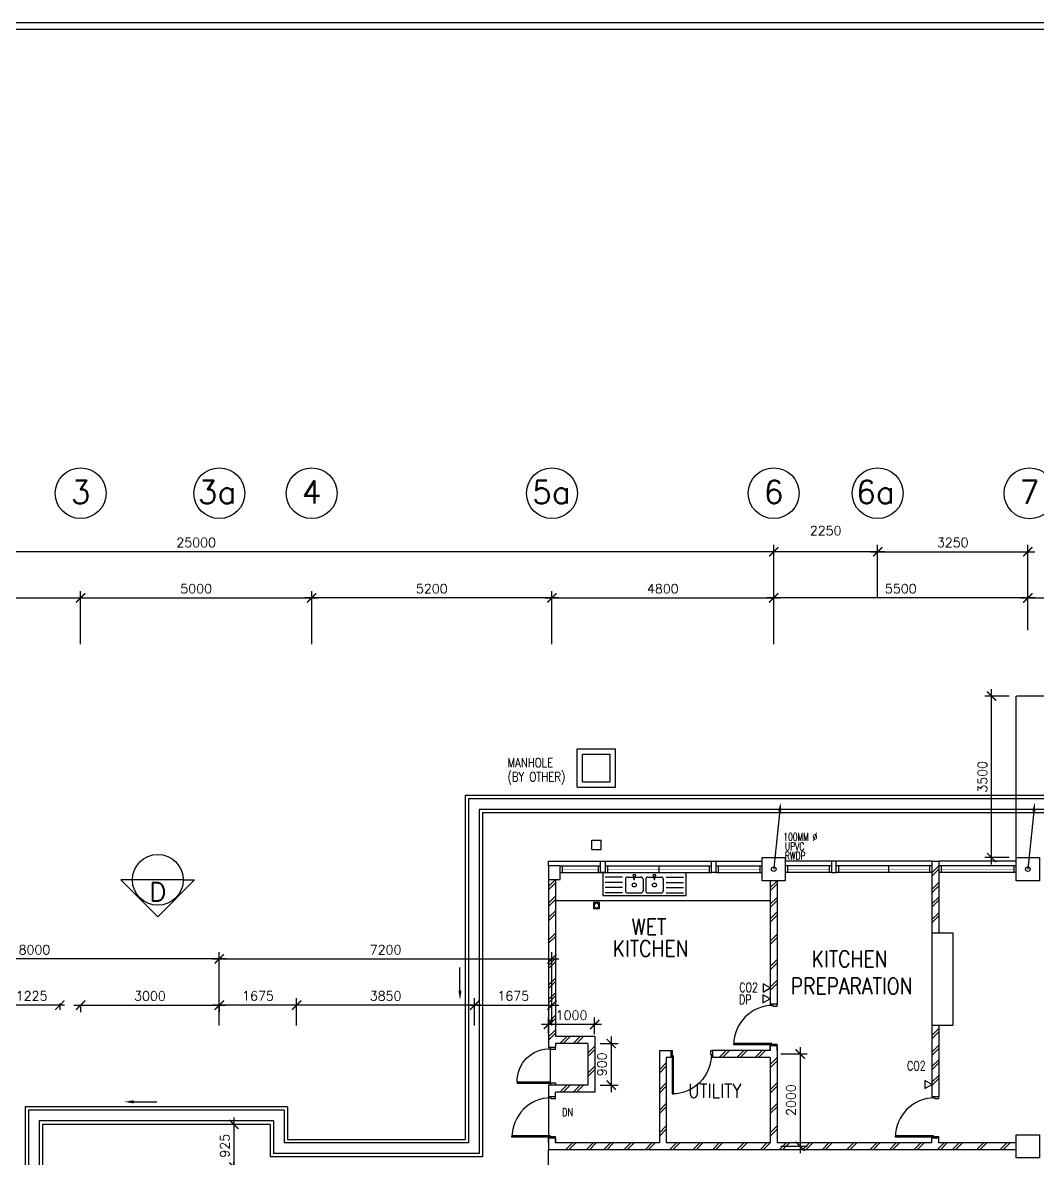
# Model space of a CAD drawing. Header units: feet. Extents: x 1407108 to 2957709, y -1501070 to -681589.
# Drawn here: x 1428463 to 1450422, y -782683 to -758099 of the extents above; entities that cross this region are included whole.
import ezdxf

# ---------------------------------------------------------------- set-up
doc = ezdxf.new("R2010")
doc.units = ezdxf.units.FT
doc.header["$LTSCALE"] = 13
doc.header["$MEASUREMENT"] = 0
doc.linetypes.add('DIVIDE', pattern=[1.25, 0.5, -0.25, 0, -0.25, 0, -0.25])
doc.linetypes.add('HIDDEN', pattern=[0.375, 0.25, -0.125])
doc.layers.get('0').update_dxf_attribs({"linetype": 'CONTINUOUS'})
for name, color, linetype in [('-FF', 240, 'CONTINUOUS'), ('1-ROAD', 1, 'CONTINUOUS'), ('AR', 7, 'CONTINUOUS'), ('BLUE', 5, 'CONTINUOUS'), ('BTH-FX', 5, 'CONTINUOUS'), ('COL', 3, 'CONTINUOUS'), ('DIM', 7, 'CONTINUOUS'), ('DR', 7, 'CONTINUOUS'), ('DRAIN', 1, 'CONTINUOUS'), ('FIT', 5, 'CONTINUOUS'), ('G.T', 52, 'CONTINUOUS'), ('GRID-T', 7, 'CONTINUOUS'), ('grooves', 21, 'CONTINUOUS'), ('H', 1, 'CONTINUOUS'), ('hatch', 7, 'CONTINUOUS'), ('MH', 42, 'CONTINUOUS'), ('PIPE', 5, 'DIVIDE'), ('RWDP', 145, 'CONTINUOUS'), ('T25', 7, 'CONTINUOUS'), ('TEX', 2, 'CONTINUOUS'), ('WALL', 2, 'CONTINUOUS'), ('WIN', 5, 'CONTINUOUS')]:
    doc.layers.add(name, color=color, linetype=linetype)
doc.styles.add('ROMANS', font='romans')
doc.styles.get("Standard").update_dxf_attribs({"font": 'ROMANS.SHX'})
doc.dimstyles.new('STANDARD$0', dxfattribs={"dimscale": 0, "dimtxt": 8, "dimasz": 6, "dimexe": 1, "dimexo": 1, "dimgap": 3, "dimtad": 1, "dimdec": 0, "dimlfac": -1, "dimrnd": 1, "dimzin": 0, "dimdsep": 46, "dimtxsty": 'Standard', "dimcen": 0, "dimclrd": 5, "dimclre": 250, "dimadec": 0, "dimazin": 0, "dimtfac": 1, "dimtdec": 4, "dimtofl": 0, "dimtmove": 0, "dimatfit": 3, "dimfxl": 1, "dimtolj": 1, "dimtzin": 0, "dimarcsym": 0})

# ---------------------------------------------------------------- blocks, each defined once
blk = doc.blocks.new('_ARCHTICK')
at = {"color": 0, "linetype": 'ByBlock', "const_width": 0.15}
blk.add_lwpolyline([(-0.5, -0.5), (0.5, 0.5)], dxfattribs=at)
blk = doc.blocks.new('*D151')
at = {"layer": 'DIM', "color": 7, "lineweight": -2, "transparency": 16777216}
for p, q in [((1424717, -779011), (1424717, -778218)), ((1432717, -779011), (1432717, -778218)), ((1432867, -778368), (1424567, -778368))]:
    blk.add_line(p, q, dxfattribs=at)
at = {"layer": 'DIM', "color": 7, "lineweight": -2, "transparency": 16777216, "xscale": 200, "yscale": 200, "zscale": 200, "rotation": 180}
blk.add_blockref('_ARCHTICK', (1424717, -778368), dxfattribs=at)
at = {"layer": 'DIM', "color": 7, "lineweight": -2, "transparency": 16777216, "xscale": 200, "yscale": 200, "zscale": 200}
blk.add_blockref('_ARCHTICK', (1432717, -778368), dxfattribs=at)
at = {"layer": 'DIM', "color": 7, "transparency": 16777216, "insert": (1428717, -778168), "char_height": 200, "attachment_point": 5, "style": 'ROMANS'}
blk.add_mtext('\\A1;8000', dxfattribs=at)
blk = doc.blocks.new('*D161')
at = {"layer": 'DIM', "color": 7, "lineweight": -2, "transparency": 16777216}
for p, q in [((1429567, -779368), (1432867, -779368)), ((1429717, -779385), (1429717, -779518)), ((1432717, -779385), (1432717, -779518))]:
    blk.add_line(p, q, dxfattribs=at)
at = {"layer": 'DIM', "color": 7, "lineweight": -2, "transparency": 16777216, "xscale": 200, "yscale": 200, "zscale": 200, "rotation": 180}
blk.add_blockref('_ARCHTICK', (1429717, -779368), dxfattribs=at)
at = {"layer": 'DIM', "color": 7, "lineweight": -2, "transparency": 16777216, "xscale": 200, "yscale": 200, "zscale": 200}
blk.add_blockref('_ARCHTICK', (1432717, -779368), dxfattribs=at)
at = {"layer": 'DIM', "color": 7, "transparency": 16777216, "insert": (1431217, -779168), "char_height": 200, "attachment_point": 5, "style": 'ROMANS'}
blk.add_mtext('\\A1;3000', dxfattribs=at)
blk = doc.blocks.new('*D165')
at = {"layer": 'DIM', "color": 7, "lineweight": -2, "transparency": 16777216}
for p, q in [((1433354, -781949), (1432883, -781949)), ((1433033, -781799), (1433033, -782054)), ((1433354, -782874), (1432883, -782874)), ((1433033, -783024), (1433033, -782769))]:
    blk.add_line(p, q, dxfattribs=at)
at = {"layer": 'DIM', "color": 7, "lineweight": -2, "transparency": 16777216, "xscale": 200, "yscale": 200, "zscale": 200}
for p, rotation in [((1433033, -781949), 90), ((1433033, -782874), 270)]:
    blk.add_blockref('_ARCHTICK', p, dxfattribs=dict(at, rotation=rotation))
at = {"layer": 'DIM', "color": 7, "transparency": 16777216, "insert": (1432837, -782412), "char_height": 200, "attachment_point": 5, "rotation": 90, "style": 'ROMANS'}
blk.add_mtext('\\A1;925', dxfattribs=at)
blk = doc.blocks.new('*D167')
at = {"layer": 'DIM', "color": 7, "lineweight": -2, "transparency": 16777216}
for p, q in [((1432717, -779424), (1432717, -778218)), ((1439917, -779424), (1439917, -778218)), ((1432567, -778368), (1440067, -778368))]:
    blk.add_line(p, q, dxfattribs=at)
at = {"layer": 'DIM', "color": 7, "lineweight": -2, "transparency": 16777216, "xscale": 200, "yscale": 200, "zscale": 200, "rotation": 180}
blk.add_blockref('_ARCHTICK', (1432717, -778368), dxfattribs=at)
at = {"layer": 'DIM', "color": 7, "lineweight": -2, "transparency": 16777216, "xscale": 200, "yscale": 200, "zscale": 200}
blk.add_blockref('_ARCHTICK', (1439917, -778368), dxfattribs=at)
at = {"layer": 'DIM', "color": 7, "transparency": 16777216, "insert": (1436317, -778168), "char_height": 200, "attachment_point": 5, "style": 'ROMANS'}
blk.add_mtext('\\A1;7200', dxfattribs=at)
blk = doc.blocks.new('*D168')
at = {"layer": 'DIM', "color": 7, "lineweight": -2, "transparency": 16777216}
for p, q in [((1438242, -779808), (1438242, -779218)), ((1439917, -779808), (1439917, -779218)), ((1438092, -779368), (1440067, -779368))]:
    blk.add_line(p, q, dxfattribs=at)
at = {"layer": 'DIM', "color": 7, "lineweight": -2, "transparency": 16777216, "xscale": 200, "yscale": 200, "zscale": 200, "rotation": 180}
blk.add_blockref('_ARCHTICK', (1438242, -779368), dxfattribs=at)
at = {"layer": 'DIM', "color": 7, "lineweight": -2, "transparency": 16777216, "xscale": 200, "yscale": 200, "zscale": 200}
blk.add_blockref('_ARCHTICK', (1439917, -779368), dxfattribs=at)
at = {"layer": 'DIM', "color": 7, "transparency": 16777216, "insert": (1439080, -779168), "char_height": 200, "attachment_point": 5, "style": 'ROMANS'}
blk.add_mtext('\\A1;1675', dxfattribs=at)
blk = doc.blocks.new('*D169')
at = {"layer": 'DIM', "color": 7, "lineweight": -2, "transparency": 16777216}
for p, q in [((1434392, -779808), (1434392, -779218)), ((1438242, -779808), (1438242, -779218)), ((1438392, -779368), (1434242, -779368))]:
    blk.add_line(p, q, dxfattribs=at)
at = {"layer": 'DIM', "color": 7, "lineweight": -2, "transparency": 16777216, "xscale": 200, "yscale": 200, "zscale": 200}
for p, rotation in [((1434392, -779368), 179.9999999882468), ((1438242, -779368), 359.9999999882468)]:
    blk.add_blockref('_ARCHTICK', p, dxfattribs=dict(at, rotation=rotation))
at = {"layer": 'DIM', "color": 7, "transparency": 16777216, "insert": (1436317, -779168), "char_height": 200, "attachment_point": 5, "rotation": 360, "style": 'ROMANS'}
blk.add_mtext('\\A1;3850', dxfattribs=at)
blk = doc.blocks.new('*D170')
at = {"layer": 'DIM', "color": 7, "lineweight": -2, "transparency": 16777216}
for p, q in [((1432717, -779808), (1432717, -779218)), ((1434392, -779808), (1434392, -779218)), ((1434542, -779368), (1432567, -779368))]:
    blk.add_line(p, q, dxfattribs=at)
at = {"layer": 'DIM', "color": 7, "lineweight": -2, "transparency": 16777216, "xscale": 200, "yscale": 200, "zscale": 200}
for p, rotation in [((1432717, -779368), 179.9999999882527), ((1434392, -779368), 359.9999999882526)]:
    blk.add_blockref('_ARCHTICK', p, dxfattribs=dict(at, rotation=rotation))
at = {"layer": 'DIM', "color": 7, "transparency": 16777216, "insert": (1433555, -779168), "char_height": 200, "attachment_point": 5, "rotation": 360, "style": 'ROMANS'}
blk.add_mtext('\\A1;1675', dxfattribs=at)
blk = doc.blocks.new('*D202')
at = {"layer": 'DIM', "color": 7, "lineweight": -2, "transparency": 16777216}
for p, q in [((1419717, -770950), (1419717, -769402)), ((1444717, -770950), (1444717, -769402)), ((1444867, -769552), (1419567, -769552))]:
    blk.add_line(p, q, dxfattribs=at)
at = {"layer": 'DIM', "color": 7, "lineweight": -2, "transparency": 16777216, "xscale": 200, "yscale": 200, "zscale": 200}
for p, rotation in [((1419717, -769552), 180.0000000117521), ((1444717, -769552), 1.175219921378812e-08)]:
    blk.add_blockref('_ARCHTICK', p, dxfattribs=dict(at, rotation=rotation))
at = {"layer": 'DIM', "color": 7, "transparency": 16777216, "insert": (1432217, -769352), "char_height": 200, "attachment_point": 5, "rotation": 0, "style": 'ROMANS'}
blk.add_mtext('\\A1;25000', dxfattribs=at)
blk = doc.blocks.new('*D203')
at = {"layer": 'DIM', "color": 7, "lineweight": -2, "transparency": 16777216}
for p, q in [((1439917, -771553), (1439917, -770402)), ((1444717, -771553), (1444717, -770402)), ((1439767, -770552), (1444867, -770552))]:
    blk.add_line(p, q, dxfattribs=at)
at = {"layer": 'DIM', "color": 7, "lineweight": -2, "transparency": 16777216, "xscale": 200, "yscale": 200, "zscale": 200, "rotation": 180}
blk.add_blockref('_ARCHTICK', (1439917, -770552), dxfattribs=at)
at = {"layer": 'DIM', "color": 7, "lineweight": -2, "transparency": 16777216, "xscale": 200, "yscale": 200, "zscale": 200}
blk.add_blockref('_ARCHTICK', (1444717, -770552), dxfattribs=at)
at = {"layer": 'DIM', "color": 7, "transparency": 16777216, "insert": (1442317, -770352), "char_height": 200, "attachment_point": 5, "style": 'ROMANS'}
blk.add_mtext('\\A1;4800', dxfattribs=at)
blk = doc.blocks.new('*D204')
at = {"layer": 'DIM', "color": 7, "lineweight": -2, "transparency": 16777216}
for p, q in [((1434717, -771553), (1434717, -770402)), ((1439917, -771553), (1439917, -770402)), ((1440067, -770552), (1434567, -770552))]:
    blk.add_line(p, q, dxfattribs=at)
at = {"layer": 'DIM', "color": 7, "lineweight": -2, "transparency": 16777216, "xscale": 200, "yscale": 200, "zscale": 200}
for p, rotation in [((1434717, -770552), 180.0000000117547), ((1439917, -770552), 1.175475716763685e-08)]:
    blk.add_blockref('_ARCHTICK', p, dxfattribs=dict(at, rotation=rotation))
at = {"layer": 'DIM', "color": 7, "transparency": 16777216, "insert": (1437317, -770352), "char_height": 200, "attachment_point": 5, "rotation": 0, "style": 'ROMANS'}
blk.add_mtext('\\A1;5200', dxfattribs=at)
blk = doc.blocks.new('*D205')
at = {"layer": 'DIM', "color": 7, "lineweight": -2, "transparency": 16777216}
for p, q in [((1424717, -771302), (1424717, -770402)), ((1429717, -771302), (1429717, -770402)), ((1424567, -770552), (1429867, -770552))]:
    blk.add_line(p, q, dxfattribs=at)
at = {"layer": 'DIM', "color": 7, "lineweight": -2, "transparency": 16777216, "xscale": 200, "yscale": 200, "zscale": 200, "rotation": 180}
blk.add_blockref('_ARCHTICK', (1424717, -770552), dxfattribs=at)
at = {"layer": 'DIM', "color": 7, "lineweight": -2, "transparency": 16777216, "xscale": 200, "yscale": 200, "zscale": 200}
blk.add_blockref('_ARCHTICK', (1429717, -770552), dxfattribs=at)
at = {"layer": 'DIM', "color": 7, "transparency": 16777216, "insert": (1427217, -770352), "char_height": 200, "attachment_point": 5, "style": 'ROMANS'}
blk.add_mtext('\\A1;5000', dxfattribs=at)
blk = doc.blocks.new('*D206')
at = {"layer": 'DIM', "color": 7, "lineweight": -2, "transparency": 16777216}
for p, q in [((1429717, -771553), (1429717, -770402)), ((1434717, -771553), (1434717, -770402)), ((1429567, -770552), (1434867, -770552))]:
    blk.add_line(p, q, dxfattribs=at)
at = {"layer": 'DIM', "color": 7, "lineweight": -2, "transparency": 16777216, "xscale": 200, "yscale": 200, "zscale": 200, "rotation": 180}
blk.add_blockref('_ARCHTICK', (1429717, -770552), dxfattribs=at)
at = {"layer": 'DIM', "color": 7, "lineweight": -2, "transparency": 16777216, "xscale": 200, "yscale": 200, "zscale": 200}
blk.add_blockref('_ARCHTICK', (1434717, -770552), dxfattribs=at)
at = {"layer": 'DIM', "color": 7, "transparency": 16777216, "insert": (1432217, -770352), "char_height": 200, "attachment_point": 5, "style": 'ROMANS'}
blk.add_mtext('\\A1;5000', dxfattribs=at)
blk = doc.blocks.new('*D208')
at = {"layer": 'DIM', "color": 7, "lineweight": -2, "transparency": 16777216}
for p, q in [((1444717, -770553), (1444717, -769402)), ((1446967, -770553), (1446967, -769402)), ((1447117, -769552), (1444567, -769552))]:
    blk.add_line(p, q, dxfattribs=at)
at = {"layer": 'DIM', "color": 7, "lineweight": -2, "transparency": 16777216, "xscale": 200, "yscale": 200, "zscale": 200}
for p, rotation in [((1444717, -769552), 179.999999988225), ((1446967, -769552), 359.9999999882251)]:
    blk.add_blockref('_ARCHTICK', p, dxfattribs=dict(at, rotation=rotation))
at = {"layer": 'DIM', "color": 7, "transparency": 16777216, "insert": (1445842, -769095), "char_height": 200, "attachment_point": 5, "rotation": 360, "style": 'ROMANS'}
blk.add_mtext('\\A1;2250', dxfattribs=at)
blk = doc.blocks.new('DR900')
at = {"layer": 'DR', "color": 7}
for p, q in [((25, 940), (50, 940)), ((25, 115), (25, 940)), ((50, 115), (50, 940)), ((0, 115), (25, 115)), ((0, 0), (38, 0)), ((50, 115), (25, 115)), ((25, 115), (25, 90)), ((25, 90), (38, 90)), ((38, 90), (38, 0)), ((862, 90), (875, 90)), ((862, 90), (862, 0)), ((862, 0), (900, 0)), ((875, 115), (900, 115)), ((875, 115), (875, 90))]:
    blk.add_line(p, q, dxfattribs=at)
blk.add_arc((25, 90), 850, 0, 90, dxfattribs=at)
blk = doc.blocks.new('*D209')
at = {"layer": 'DIM', "color": 7, "lineweight": -2, "transparency": 16777216}
for p, q in [((1445290, -780274), (1445290, -782574)), ((1444870, -780424), (1445440, -780424)), ((1444870, -782424), (1445440, -782424))]:
    blk.add_line(p, q, dxfattribs=at)
at = {"layer": 'DIM', "color": 7, "lineweight": -2, "transparency": 16777216, "xscale": 200, "yscale": 200, "zscale": 200}
for p, rotation in [((1445290, -780424), 90), ((1445290, -782424), 270)]:
    blk.add_blockref('_ARCHTICK', p, dxfattribs=dict(at, rotation=rotation))
at = {"layer": 'DIM', "color": 7, "transparency": 16777216, "insert": (1445090, -781424), "char_height": 200, "attachment_point": 5, "rotation": 90, "style": 'ROMANS'}
blk.add_mtext('\\A1;2000', dxfattribs=at)
blk = doc.blocks.new('*D214')
at = {"layer": 'DIM', "color": 7, "lineweight": -2, "transparency": 16777216}
for p, q in [((1444717, -771253), (1444717, -770402)), ((1450217, -771253), (1450217, -770402)), ((1450367, -770552), (1444567, -770552))]:
    blk.add_line(p, q, dxfattribs=at)
at = {"layer": 'DIM', "color": 7, "lineweight": -2, "transparency": 16777216, "xscale": 200, "yscale": 200, "zscale": 200}
for p, rotation in [((1444717, -770552), 179.9999999882509), ((1450217, -770552), 359.9999999882509)]:
    blk.add_blockref('_ARCHTICK', p, dxfattribs=dict(at, rotation=rotation))
at = {"layer": 'DIM', "color": 7, "transparency": 16777216, "insert": (1447467, -770352), "char_height": 200, "attachment_point": 5, "rotation": 360, "style": 'ROMANS'}
blk.add_mtext('\\A1;5500', dxfattribs=at)
blk = doc.blocks.new('*D215')
at = {"layer": 'DIM', "color": 7, "lineweight": -2, "transparency": 16777216}
for p, q in [((1450217, -771253), (1450217, -770402)), ((1455217, -771253), (1455217, -770402)), ((1450067, -770552), (1455367, -770552))]:
    blk.add_line(p, q, dxfattribs=at)
at = {"layer": 'DIM', "color": 7, "lineweight": -2, "transparency": 16777216, "xscale": 200, "yscale": 200, "zscale": 200, "rotation": 180}
blk.add_blockref('_ARCHTICK', (1450217, -770552), dxfattribs=at)
at = {"layer": 'DIM', "color": 7, "lineweight": -2, "transparency": 16777216, "xscale": 200, "yscale": 200, "zscale": 200}
blk.add_blockref('_ARCHTICK', (1455217, -770552), dxfattribs=at)
at = {"layer": 'DIM', "color": 7, "transparency": 16777216, "insert": (1452717, -770352), "char_height": 200, "attachment_point": 5, "style": 'ROMANS'}
blk.add_mtext('\\A1;5000', dxfattribs=at)
blk = doc.blocks.new('*D216')
at = {"layer": 'DIM', "color": 7, "lineweight": -2, "transparency": 16777216}
for p, q in [((1446967, -770553), (1446967, -769402)), ((1450217, -770553), (1450217, -769402)), ((1446817, -769552), (1450367, -769552))]:
    blk.add_line(p, q, dxfattribs=at)
at = {"layer": 'DIM', "color": 7, "lineweight": -2, "transparency": 16777216, "xscale": 200, "yscale": 200, "zscale": 200, "rotation": 180}
blk.add_blockref('_ARCHTICK', (1446967, -769552), dxfattribs=at)
at = {"layer": 'DIM', "color": 7, "lineweight": -2, "transparency": 16777216, "xscale": 200, "yscale": 200, "zscale": 200}
blk.add_blockref('_ARCHTICK', (1450217, -769552), dxfattribs=at)
at = {"layer": 'DIM', "color": 7, "transparency": 16777216, "insert": (1448592, -769352), "char_height": 200, "attachment_point": 5, "style": 'ROMANS'}
blk.add_mtext('\\A1;3250', dxfattribs=at)
blk = doc.blocks.new('*D271')
at = {"layer": 'DIM', "color": 7, "linetype": 'Continuous', "lineweight": -2, "transparency": 16777216}
for p, q in [((1449817, -772676), (1449284, -772676)), ((1449434, -776324), (1449434, -772526)), ((1449817, -776174), (1449284, -776174))]:
    blk.add_line(p, q, dxfattribs=at)
at = {"layer": 'DIM', "color": 7, "linetype": 'Continuous', "lineweight": -2, "transparency": 16777216, "xscale": 200, "yscale": 200, "zscale": 200}
for p, rotation in [((1449434, -772676), 90), ((1449434, -776174), 270)]:
    blk.add_blockref('_ARCHTICK', p, dxfattribs=dict(at, rotation=rotation))
at = {"layer": 'DIM', "color": 7, "linetype": 'Continuous', "transparency": 16777216, "insert": (1449234, -774425), "char_height": 200, "attachment_point": 5, "rotation": 90, "style": 'ROMANS'}
blk.add_mtext('\\A1;3500', dxfattribs=at)
blk = doc.blocks.new('D825')
at = {"layer": 'DR', "color": 7}
for p, q in [((-62, 825), (-37, 825)), ((-62, 115), (-62, 825)), ((-37, 115), (-37, 825)), ((-788, 115), (-825, 115)), ((-775, 0), (-825, 0)), ((-788, 115), (-788, 90)), ((-775, 90), (-788, 90)), ((-775, 90), (-775, 0)), ((-62, 115), (-37, 115)), ((-37, 90), (-50, 90)), ((-50, 90), (-50, 0)), ((-50, 0), (0, 0)), ((-37, 115), (-37, 90)), ((0, 115), (-37, 115)), ((0, 0), (0, 0))]:
    blk.add_line(p, q, dxfattribs=at)
blk.add_arc((-92, 129), 697, 87.4955, 183.2138, dxfattribs=at)
blk = doc.blocks.new('*D284')
at = {"layer": 'DIM', "color": 7, "lineweight": -2, "transparency": 16777216}
for p, q in [((1441200, -780049), (1441200, -781249)), ((1440962, -780199), (1441350, -780199)), ((1440962, -781099), (1441350, -781099))]:
    blk.add_line(p, q, dxfattribs=at)
at = {"layer": 'DIM', "color": 7, "lineweight": -2, "transparency": 16777216, "xscale": 200, "yscale": 200, "zscale": 200}
for p, rotation in [((1441200, -780199), 90), ((1441200, -781099), 270)]:
    blk.add_blockref('_ARCHTICK', p, dxfattribs=dict(at, rotation=rotation))
at = {"layer": 'DIM', "color": 7, "transparency": 16777216, "insert": (1441000, -780649), "char_height": 200, "attachment_point": 5, "rotation": 90, "style": 'ROMANS'}
blk.add_mtext('\\A1;900', dxfattribs=at)
blk = doc.blocks.new('*D285')
at = {"layer": 'DIM', "color": 7, "lineweight": -2, "transparency": 16777216}
for p, q in [((1440992, -779786), (1439692, -779786)), ((1439842, -779999), (1439842, -779636)), ((1440842, -779999), (1440842, -779636))]:
    blk.add_line(p, q, dxfattribs=at)
at = {"layer": 'DIM', "color": 7, "lineweight": -2, "transparency": 16777216, "xscale": 200, "yscale": 200, "zscale": 200}
for p, rotation in [((1439842, -779786), 180.0000000031483), ((1440842, -779786), 3.148281635390048e-09)]:
    blk.add_blockref('_ARCHTICK', p, dxfattribs=dict(at, rotation=rotation))
at = {"layer": 'DIM', "color": 7, "transparency": 16777216, "insert": (1440342, -779586), "char_height": 200, "attachment_point": 5, "rotation": 0, "style": 'ROMANS'}
blk.add_mtext('\\A1;1000', dxfattribs=at)
blk = doc.blocks.new('2-SINK')
at = {"layer": 'BLUE'}
blk.add_line((0, 0), (1800, 0), dxfattribs=at)
at = {"layer": 'BTH-FX'}
for p, q in [((0, 0), (0, -493)), ((429, -97), (50, -97)), ((429, -210), (50, -210)), ((490, -140), (490, -395)), ((532, -97), (672, -97)), ((672, -140), (672, -79)), ((689, -140), (689, -79)), ((689, -97), (829, -97)), ((871, -140), (871, -395)), ((929, -140), (929, -395)), ((971, -97), (1111, -97)), ((1111, -140), (1111, -79)), ((1128, -140), (1128, -79)), ((1128, -97), (1268, -97)), ((1310, -140), (1310, -395)), ((1371, -97), (1750, -97)), ((1371, -210), (1750, -210)), ((1800, 0), (1800, -493)), ((429, -324), (50, -324)), ((429, -437), (50, -437)), ((532, -437), (829, -437)), ((971, -437), (1268, -437)), ((1371, -324), (1750, -324)), ((1371, -437), (1750, -437)), ((0, -493), (1800, -493))]:
    blk.add_line(p, q, dxfattribs=at)
for centre, radius in [((681, -267), 42.5), ((681, -55), 25.5), ((1119, -267), 42.5), ((1119, -55), 25.5)]:
    blk.add_circle(centre, radius, dxfattribs=at)
for centre, radius, start, end in [((532, -140), 42.5, 90, 180), ((681, -140), 8.5, 180, 0), ((829, -140), 42.5, 0, 90), ((971, -140), 42.5, 90, 180), ((1119, -140), 8.5, 180, 0), ((1268, -140), 42.5, 0, 90), ((532, -395), 42.5, 180, 270), ((829, -395), 42.5, 270, 0), ((971, -395), 42.5, 180, 270), ((1268, -395), 42.5, 270, 0)]:
    blk.add_arc(centre, radius, start, end, dxfattribs=at)
blk = doc.blocks.new('100FT')
at = {"layer": 'PIPE', "linetype": 'Continuous'}
blk.add_circle((0, 0), 50, dxfattribs=at)
blk = doc.blocks.new('A$C7CE3714C')
at = {"layer": 'FIT'}
blk.add_lwpolyline([(0, 0), (126, 0), (126, 126), (0, 126)], close=True, dxfattribs=at)
at = {"layer": 'FIT', "xscale": -1}
blk.add_blockref('100FT', (63, 66), dxfattribs=at)

msp = doc.modelspace()

# ---------------------------------------------------------------- linework, layer by layer
at = {"layer": '-FF', "color": 0}
for points in [[(1444489.4, -778906.9), (1444489.4, -779083.3), (1444642.2, -778995.1)], [(1444485.1, -779143.9), (1444485.1, -779320.4), (1444637.9, -779232.2)], [(1447989.4, -780998.6), (1447989.4, -781175), (1448142.2, -781086.8)]]:
    msp.add_lwpolyline(points, close=True, dxfattribs=at)
at = {"color": 0}
for p, q in [((1439842.2, -776249.1), (1444467.2, -776249.1)), ((1439842.2, -776349.1), (1439842.2, -776249.1)), ((1448142.2, -776249.1), (1444967.2, -776249.1)), ((1449967.2, -776249.1), (1448292.2, -776249.1)), ((1439992.2, -777099.1), (1444642.2, -777099.1)), ((1448142.2, -777799.1), (1448592.2, -777799.1)), ((1448142.2, -777799.1), (1448142.2, -779799.1)), ((1448592.2, -777799.1), (1448592.2, -779799.1)), ((1448142.2, -779799.1), (1448592.2, -779799.1)), ((1439877.2, -780310.1), (1439877.2, -781099.1)), ((1439842.2, -781349.1), (1439842.2, -782299.1))]:
    msp.add_line(p, q, dxfattribs=at)
at = {"color": 0, "linetype": 'Continuous'}
msp.add_line((1439842.2, -783799.1), (1439842.2, -782499.1), dxfattribs=at)
at = {"layer": '1-ROAD', "color": 0}
for p, q in [((1474123.3, -758099.1), (1414667.2, -758099.1)), ((1474123.3, -758249.1), (1414667.2, -758249.1))]:
    msp.add_line(p, q, dxfattribs=at)
at = {"layer": 'AR', "color": 0, "linetype": 'Continuous'}
for p, q in [((1430836.8, -776656), (1430589.9, -776656)), ((1431936.8, -776656), (1432183.8, -776656))]:
    msp.add_line(p, q, dxfattribs=at)
at = {"layer": 'AR', "color": 0}
for p, q in [((1430589.9, -776656), (1431386.8, -777453)), ((1431936.8, -776656), (1430836.8, -776656)), ((1432183.8, -776656), (1431386.8, -777453))]:
    msp.add_line(p, q, dxfattribs=at)
at = {"layer": 'AR', "color": 0, "linetype": 'Continuous'}
msp.add_circle((1431386.8, -776656), 550, dxfattribs=at)
at = {"layer": 'COL', "color": 0}
for points in [[(1439842.2, -776349.1), (1439842.2, -776649.1), (1440092.2, -776649.1), (1440092.2, -776349.1)], [(1444467.2, -776174.1), (1444967.2, -776174.1), (1444967.2, -776674.1), (1444467.2, -776674.1)], [(1444467.2, -776174.1), (1444967.2, -776174.1), (1444967.2, -776674.1), (1444467.2, -776674.1)], [(1449967.2, -776174.1), (1450467.2, -776174.1), (1450467.2, -776674.1), (1449967.2, -776674.1)], [(1449967.2, -782174.1), (1450467.2, -782174.1), (1450467.2, -782674.1), (1449967.2, -782674.1)]]:
    msp.add_lwpolyline(points, close=True, dxfattribs=at)
at = {"layer": 'DIM', "color": 0}
for p, q in [((1429367.2, -779367.5), (1427942.2, -779367.5)), ((1429267.2, -779335), (1429267.2, -779467.5)), ((1433033.4, -781849.1), (1433033.4, -782974.1))]:
    msp.add_line(p, q, dxfattribs=at)
at = {"layer": 'DRAIN', "color": 0}
for p, q in [((1438037.2, -774824.1), (1438037.2, -782274.1)), ((1438037.2, -774824.1), (1463837.2, -774824.1)), ((1438112.2, -774899.1), (1438112.2, -782349.1)), ((1463912.2, -774899.1), (1438112.2, -774899.1)), ((1438342.2, -775129.1), (1438342.2, -782579.1)), ((1464142.2, -775129.1), (1438342.2, -775129.1)), ((1438417.2, -775204.1), (1438417.2, -782654.1)), ((1463837.2, -775204.1), (1438417.2, -775204.1)), ((1428512.2, -781569.1), (1428512.2, -782824.1)), ((1434197.2, -781569.1), (1428512.2, -781569.1)), ((1428587.2, -781644.1), (1428587.2, -782899.1)), ((1434122.2, -781644.1), (1428587.2, -781644.1)), ((1434122.2, -781644.1), (1434122.2, -782349.1)), ((1434197.2, -781569.1), (1434197.2, -782274.1)), ((1428817.2, -781874.1), (1428817.2, -783129.1)), ((1433892.2, -781874.1), (1428817.2, -781874.1)), ((1428892.2, -781949.1), (1428892.2, -783204.1)), ((1433817.2, -781949.1), (1428892.2, -781949.1)), ((1433817.2, -781949.1), (1433817.2, -782654.1)), ((1433892.2, -781874.1), (1433892.2, -782579.1)), ((1438112.2, -782349.1), (1434122.2, -782349.1)), ((1434197.2, -782274.1), (1438037.2, -782274.1)), ((1438417.2, -782654.1), (1433817.2, -782654.1)), ((1438342.2, -782579.1), (1433892.2, -782579.1))]:
    msp.add_line(p, q, dxfattribs=at)
for points in [[(1437927.2, -779054.3), (1437927.2, -778550.7)], [(1430864.1, -781460.8), (1431367.7, -781460.8)]]:
    msp.add_lwpolyline(points, dxfattribs=at)
for points in [[(1437960.6, -779054.3), (1437927.2, -779254.3), (1437893.9, -779054.3)], [(1430864.1, -781494.1), (1430664.1, -781460.8), (1430864.1, -781427.4)]]:
    msp.add_solid(points, dxfattribs=at)
at = {"layer": 'G.T', "color": 0}
for p, q in [((1440780, -775997.1), (1440780, -775797.1)), ((1440785.1, -775797.1), (1440980, -775797.1)), ((1440980, -775997.1), (1440980, -775797.1)), ((1440780, -775997.1), (1440980, -775997.1))]:
    msp.add_line(p, q, dxfattribs=at)
at = {"layer": 'GRID-T', "color": 0}
for centre in [(1429717.2, -768285.4), (1432717.2, -768285.4), (1434717.2, -768285.4), (1439917.2, -768285.4), (1444717.2, -768285.4), (1446967.2, -768285.4), (1450252.8, -768286.5)]:
    msp.add_circle(centre, 550, dxfattribs=at)
at = {"layer": 'grooves', "color": 0, "linetype": 'HIDDEN'}
for p in [(1449967.2, -776174.1), (1465217.2, -772675.6)]:
    msp.add_line(p, (1449967.2, -772675.6), dxfattribs=at)
at = {"layer": 'H', "color": 0}
for p, q in [((1448142.2, -776502.4), (1448292.2, -776352.4)), ((1448142.2, -776573.1), (1448292.2, -776423.1)), ((1439842.2, -776799.1), (1439992.2, -776649.1)), ((1439842.2, -776869.8), (1439992.2, -776719.8)), ((1444642.2, -776824.1), (1444792.2, -776674.1)), ((1444642.2, -776894.8), (1444792.2, -776744.8)), ((1448142.2, -776863.3), (1448292.2, -776713.3)), ((1448142.2, -776934), (1448292.2, -776784)), ((1439842.2, -777160), (1439992.2, -777010)), ((1439842.2, -777230.7), (1439992.2, -777080.7)), ((1444642.2, -777185), (1444792.2, -777035)), ((1448142.2, -777176.7), (1448292.2, -777026.7)), ((1448142.2, -777247.4), (1448292.2, -777097.4)), ((1439842.2, -777473.4), (1439992.2, -777323.4)), ((1444642.2, -777255.7), (1444792.2, -777105.7)), ((1439842.2, -777544.1), (1439992.2, -777394.1)), ((1444642.2, -777498.4), (1444792.2, -777348.4)), ((1444642.2, -777569.1), (1444792.2, -777419.1)), ((1448142.2, -777515.7), (1448292.2, -777365.7)), ((1448142.2, -777586.4), (1448292.2, -777436.4)), ((1439842.2, -777958.1), (1439992.2, -777808.1)), ((1444642.2, -777983.1), (1444792.2, -777833.1)), ((1439842.2, -778028.8), (1439992.2, -777878.8)), ((1444642.2, -778053.8), (1444792.2, -777903.8)), ((1439842.2, -778507.2), (1439992.2, -778357.2)), ((1439842.2, -778577.9), (1439992.2, -778427.9)), ((1444642.2, -778532.2), (1444792.2, -778382.2)), ((1444642.2, -778602.9), (1444792.2, -778452.9)), ((1439842.2, -778935.1), (1439992.2, -778785.1)), ((1439842.2, -779005.9), (1439992.2, -778855.9)), ((1444642.2, -778977.7), (1444792.2, -778827.7)), ((1444642.2, -779048.4), (1444792.2, -778898.4)), ((1439842.2, -779248.6), (1439992.2, -779098.6)), ((1439842.2, -779319.3), (1439992.2, -779169.3)), ((1439842.2, -779733.3), (1439992.2, -779583.3)), ((1439842.2, -779804), (1439992.2, -779654)), ((1439842.2, -780054.8), (1439992.2, -779904.8)), ((1439842.2, -780125.5), (1439992.2, -779975.5)), ((1440089.5, -780199.1), (1440239.5, -780049.1)), ((1440160.2, -780199.1), (1440310.2, -780049.1)), ((1440378.8, -780199.1), (1440528.8, -780049.1)), ((1440449.5, -780199.1), (1440599.5, -780049.1)), ((1448142.2, -780024.1), (1448292.2, -779874.1)), ((1448142.2, -780094.8), (1448292.2, -779944.8)), ((1440692.2, -780406.8), (1440842.2, -780256.8)), ((1448142.2, -780385), (1448292.2, -780235)), ((1440692.2, -780477.5), (1440842.2, -780327.5)), ((1443538.5, -780499.1), (1443688.5, -780349.1)), ((1443609.2, -780499.1), (1443759.2, -780349.1)), ((1443918.5, -780499.1), (1444068.5, -780349.1)), ((1443989.3, -780499.1), (1444139.3, -780349.1)), ((1444319.3, -780499.1), (1444469.3, -780349.1)), ((1444390, -780499.1), (1444540, -780349.1)), ((1444642.2, -780651.3), (1444792.2, -780501.3)), ((1448142.2, -780455.7), (1448292.2, -780305.7)), ((1440692.2, -780841.2), (1440842.2, -780691.2)), ((1440692.2, -780911.9), (1440842.2, -780761.9)), ((1442242.2, -780766.1), (1442392.2, -780616.1)), ((1442242.2, -780836.8), (1442392.2, -780686.8)), ((1444642.2, -780722), (1444792.2, -780572)), ((1448142.2, -780698.4), (1448292.2, -780548.4)), ((1448142.2, -780769.1), (1448292.2, -780619.1)), ((1448142.2, -781037.4), (1448292.2, -780887.4)), ((1448142.2, -781108.1), (1448292.2, -780958.1)), ((1440089.5, -781249.1), (1440239.5, -781099.1)), ((1440160.2, -781249.1), (1440310.2, -781099.1)), ((1440378.8, -781249.1), (1440528.8, -781099.1)), ((1440449.5, -781249.1), (1440599.5, -781099.1)), ((1442242.2, -781200.4), (1442392.2, -781050.4)), ((1442242.2, -781271.1), (1442392.2, -781121.1)), ((1444642.2, -781200.4), (1444792.2, -781050.4)), ((1444642.2, -781271.1), (1444792.2, -781121.1)), ((1442242.2, -781645.9), (1442392.2, -781495.9)), ((1444642.2, -781645.9), (1444792.2, -781495.9)), ((1442242.2, -781716.6), (1442392.2, -781566.6)), ((1444642.2, -781716.6), (1444792.2, -781566.6)), ((1442242.2, -782130.1), (1442392.2, -781980.1)), ((1444642.2, -782130.1), (1444792.2, -781980.1)), ((1442242.2, -782200.8), (1442392.2, -782050.8)), ((1444642.2, -782200.8), (1444792.2, -782050.8)), ((1440213.1, -782499.1), (1440363.1, -782349.1)), ((1440283.8, -782499.1), (1440433.8, -782349.1)), ((1440657.1, -782499.1), (1440807.1, -782349.1)), ((1440727.8, -782499.1), (1440877.8, -782349.1)), ((1441032, -782499.1), (1441182, -782349.1)), ((1441102.7, -782499.1), (1441252.7, -782349.1)), ((1441476, -782499.1), (1441626, -782349.1)), ((1441546.7, -782499.1), (1441696.7, -782349.1)), ((1441932.8, -782499.1), (1442082.8, -782349.1)), ((1442003.5, -782499.1), (1442153.5, -782349.1)), ((1442462.3, -782499.1), (1442612.3, -782349.1)), ((1442533, -782499.1), (1442683, -782349.1)), ((1442965.2, -782499.1), (1443115.2, -782349.1)), ((1443035.9, -782499.1), (1443185.9, -782349.1)), ((1443389.1, -782499.1), (1443539.1, -782349.1)), ((1443459.8, -782499.1), (1443609.8, -782349.1)), ((1443918.5, -782499.1), (1444068.5, -782349.1)), ((1443989.3, -782499.1), (1444139.3, -782349.1)), ((1444421.5, -782499.1), (1444571.5, -782349.1)), ((1444492.2, -782499.1), (1444642.2, -782349.1)), ((1444837, -782499.1), (1444987, -782349.1)), ((1444907.7, -782499.1), (1445057.7, -782349.1)), ((1445339.9, -782499.1), (1445489.9, -782349.1)), ((1445410.6, -782499.1), (1445560.6, -782349.1)), ((1445763.7, -782499.1), (1445913.7, -782349.1)), ((1445834.4, -782499.1), (1445984.4, -782349.1)), ((1446293.2, -782499.1), (1446443.2, -782349.1)), ((1446363.9, -782499.1), (1446513.9, -782349.1)), ((1446796.1, -782499.1), (1446946.1, -782349.1)), ((1446866.8, -782499.1), (1447016.8, -782349.1)), ((1447221, -782499.1), (1447371, -782349.1)), ((1447291.7, -782499.1), (1447441.7, -782349.1)), ((1447750.5, -782499.1), (1447900.5, -782349.1)), ((1447821.2, -782499.1), (1447971.2, -782349.1)), ((1448253.4, -782499.1), (1448403.4, -782349.1)), ((1448324.1, -782499.1), (1448474.1, -782349.1)), ((1448580.5, -782499.1), (1448730.5, -782349.1)), ((1448651.2, -782499.1), (1448801.2, -782349.1)), ((1449110, -782499.1), (1449260, -782349.1)), ((1449180.7, -782499.1), (1449330.7, -782349.1)), ((1449612.9, -782499.1), (1449762.9, -782349.1)), ((1449683.6, -782499.1), (1449833.6, -782349.1))]:
    msp.add_line(p, q, dxfattribs=at)
at = {"layer": 'MH', "color": 0}
for p, q in [((1440465.5, -773817.3), (1441295.5, -773817.3)), ((1440465.5, -774647.3), (1440465.5, -773817.3)), ((1441295.5, -774647.3), (1441295.5, -773817.3)), ((1440580.5, -773932.3), (1441180.5, -773932.3)), ((1440580.5, -774532.3), (1440580.5, -773932.3)), ((1441180.5, -774532.3), (1441180.5, -773932.3)), ((1440580.5, -774532.3), (1441180.5, -774532.3)), ((1440465.5, -774647.3), (1441295.5, -774647.3))]:
    msp.add_line(p, q, dxfattribs=at)
at = {"layer": 'RWDP', "color": 0, "linetype": 'HIDDEN'}
for p, q in [((1444846.6, -775176.2), (1444717.2, -776424.1)), ((1450346.6, -775176.2), (1450217.2, -776424.1))]:
    msp.add_line(p, q, dxfattribs=at)
at = {"layer": 'RWDP', "color": 0, "linetype": 'Continuous'}
for centre in [(1444717.2, -776424.1), (1450217.2, -776424.1)]:
    msp.add_circle(centre, 50, dxfattribs=at)
at = {"layer": 'RWDP', "color": 0, "linetype": 'HIDDEN'}
for points in [[(1444813.4, -775172.8), (1444879.7, -775179.7), (1444867.2, -774977.3)], [(1450313.4, -775172.8), (1450379.7, -775179.7), (1450367.2, -774977.3)]]:
    msp.add_solid(points, dxfattribs=at)
at = {"layer": 'WALL', "color": 0}
for p, q in [((1439992.2, -776349.1), (1439842.2, -776349.1)), ((1448142.2, -776249.1), (1448142.2, -777799.1)), ((1448142.2, -776249.1), (1448292.2, -776249.1)), ((1448292.2, -776249.1), (1448292.2, -777799.1)), ((1439842.2, -776649.1), (1439842.2, -780274.1)), ((1439992.2, -776649.1), (1439992.2, -780049.1)), ((1444642.2, -776674.1), (1444642.2, -779349.1)), ((1444792.2, -776674.1), (1444792.2, -779349.1)), ((1444792.2, -779349.1), (1444642.2, -779349.1)), ((1448142.2, -779799.1), (1448142.2, -781349.1)), ((1448292.2, -779799.1), (1448292.2, -781349.1)), ((1440842.2, -780049.1), (1439992.2, -780049.1)), ((1440842.2, -780049.1), (1440842.2, -781249.1)), ((1439842.2, -780274.1), (1439992.2, -780274.1)), ((1440692.2, -780199.1), (1439992.2, -780199.1)), ((1439992.2, -780199.1), (1439992.2, -780274.1)), ((1440692.2, -780199.1), (1440692.2, -781099.1)), ((1444642.2, -780349.1), (1444642.2, -780249.1)), ((1444792.2, -780249.1), (1444642.2, -780249.1)), ((1444642.2, -780249.1), (1444642.2, -780349.1)), ((1444642.2, -780249.1), (1444642.2, -780349.1)), ((1444792.2, -780349.1), (1444792.2, -780249.1)), ((1444792.2, -780249.1), (1444792.2, -782349.1)), ((1442242.2, -780349.1), (1442242.2, -782349.1)), ((1442242.2, -780349.1), (1442492.2, -780349.1)), ((1442392.2, -780499.1), (1442392.2, -782349.1)), ((1442492.2, -780499.1), (1442392.2, -780499.1)), ((1442492.2, -780349.1), (1442492.2, -780499.1)), ((1444642.2, -780349.1), (1443392.2, -780349.1)), ((1443392.2, -780349.1), (1443392.2, -780499.1)), ((1444642.2, -780499.1), (1443392.2, -780499.1)), ((1444642.2, -780499.1), (1444642.2, -782349.1)), ((1439842.2, -781099.1), (1439842.2, -781349.1)), ((1440692.2, -781099.1), (1439842.2, -781099.1)), ((1440842.2, -781249.1), (1439992.2, -781249.1)), ((1439992.2, -781349.1), (1439992.2, -781249.1)), ((1439992.2, -781349.1), (1439842.2, -781349.1)), ((1448292.2, -781349.1), (1448142.2, -781349.1)), ((1439842.2, -782349.1), (1439842.2, -782249.1)), ((1439992.2, -782249.1), (1439842.2, -782249.1)), ((1439842.2, -782249.1), (1439842.2, -782349.1)), ((1439842.2, -782249.1), (1439842.2, -782499.1)), ((1439992.2, -782349.1), (1439992.2, -782249.1)), ((1439992.2, -782249.1), (1439992.2, -782349.1)), ((1439992.2, -782249.1), (1439992.2, -782349.1)), ((1448142.2, -782349.1), (1448142.2, -782249.1)), ((1448292.2, -782249.1), (1448142.2, -782249.1)), ((1448292.2, -782349.1), (1448292.2, -782249.1)), ((1449967.2, -782499.1), (1439842.2, -782499.1)), ((1442242.2, -782349.1), (1439992.2, -782349.1)), ((1444642.2, -782349.1), (1442392.2, -782349.1)), ((1448142.2, -782349.1), (1444792.2, -782349.1)), ((1449967.2, -782349.1), (1448292.2, -782349.1))]:
    msp.add_line(p, q, dxfattribs=at)
for points in [[(1441067.2, -776249.1), (1441067.2, -776499.1), (1440967.2, -776499.1), (1440967.2, -776249.1)], [(1443467.2, -776249.1), (1443467.2, -776499.1), (1443367.2, -776499.1), (1443367.2, -776249.1)], [(1445967.2, -776249.1), (1445967.2, -776499.1), (1446067.2, -776499.1), (1446067.2, -776249.1)]]:
    msp.add_lwpolyline(points, close=True, dxfattribs=at)
at = {"layer": 'WIN', "color": 0}
for p, q in [((1440092.2, -776349.1), (1440967.2, -776349.1)), ((1440142.2, -776349.1), (1440142.2, -776499.1)), ((1440917.2, -776349.1), (1440917.2, -776499.1)), ((1441067.2, -776349.1), (1443367.2, -776349.1)), ((1441117.2, -776349.1), (1441117.2, -776499.1)), ((1442229.7, -776349.1), (1442229.7, -776499.1)), ((1443317.2, -776349.1), (1443317.2, -776499.1)), ((1443467.2, -776349.1), (1444467.2, -776349.1)), ((1443517.2, -776349.1), (1443517.2, -776499.1)), ((1444417.2, -776349.1), (1444417.2, -776499.1)), ((1445967.2, -776349.1), (1444967.2, -776349.1)), ((1445017.2, -776349.1), (1445017.2, -776499.1)), ((1445917.2, -776349.1), (1445917.2, -776499.1)), ((1448142.2, -776349.1), (1446067.2, -776349.1)), ((1446117.2, -776349.1), (1446117.2, -776499.1)), ((1447204.7, -776349.1), (1447204.7, -776499.1)), ((1448092.2, -776349.1), (1448092.2, -776499.1)), ((1449967.2, -776349.1), (1448292.2, -776349.1)), ((1448342.2, -776349.1), (1448342.2, -776499.1)), ((1449917.2, -776349.1), (1449917.2, -776499.1)), ((1440092.2, -776499.1), (1443367.2, -776499.1)), ((1443467.2, -776499.1), (1444467.2, -776499.1)), ((1445967.2, -776499.1), (1444967.2, -776499.1)), ((1448142.2, -776499.1), (1446067.2, -776499.1)), ((1449967.2, -776499.1), (1448292.2, -776499.1))]:
    msp.add_line(p, q, dxfattribs=at)
at = {"layer": 'WIN', "color": 0, "const_width": 10, "flags": 128}
for points in [[(1440917.2, -776424.1), (1440142.2, -776424.1)], [(1441117.2, -776424.1), (1443317.2, -776424.1)], [(1443517.2, -776424.1), (1444417.2, -776424.1)], [(1445917.2, -776424.1), (1445017.2, -776424.1)], [(1448092.2, -776424.1), (1446117.2, -776424.1)], [(1448342.2, -776424.1), (1449917.2, -776424.1)]]:
    msp.add_lwpolyline(points, dxfattribs=at)

# ---------------------------------------------------------------- block references
at = {"color": 0, "rotation": 90}
for p in [(1444792.2, -780249.1), (1439992.2, -782249.1), (1448292.2, -782249.1)]:
    msp.add_blockref('DR900', p, dxfattribs=at)
at = {"color": 0, "xscale": -1}
for name, p, rotation in [('D825', (1439992.2, -781099.1), 90), ('DR900', (1442492.2, -780349.1), 180)]:
    msp.add_blockref(name, p, dxfattribs=dict(at, rotation=rotation))
at = {"layer": 'DIM', "color": 0, "xscale": 200, "yscale": 200, "zscale": 200}
msp.add_blockref('_ARCHTICK', (1429267.2, -779367.5), dxfattribs=at)
at = {"layer": 'hatch', "color": 0}
msp.add_blockref('2-SINK', (1441017.2, -776499.1), dxfattribs=at)
at = {"layer": 'T25', "color": 0, "rotation": 180}
msp.add_blockref('A$C7CE3714C', (1440943.5, -777147), dxfattribs=at)

# ---------------------------------------------------------------- texts
at = {"layer": '-FF', "color": 0, "ltscale": 0.5, "style": 'ROMANS', "width": 0.75}
for s, p in [('CO2', (1443971.9, -779083.6)), ('DP', (1443967.5, -779346.6)), ('CO2', (1447602.3, -780780))]:
    msp.add_text(s, height=200, dxfattribs=at).set_placement(p)
at = {"color": 0, "style": 'ROMANS', "width": 0.85}
for s, height, p in [('WET', 350, (1441641.5, -777846.7)), ('KITCHEN', 350, (1441232.3, -778317.2)), ('KITCHEN', 350, (1445539.3, -778542.5)), ('PREPARATION', 350, (1445085.2, -779129.9)), ('UTILITY', 300, (1442867.6, -781372.8))]:
    msp.add_text(s, height=height, dxfattribs=at).set_placement(p)
at = {"layer": 'AR', "color": 0, "style": 'ROMANS'}
msp.add_text('D', height=400, dxfattribs=at).set_placement((1431205.1, -777114.9))
at = {"layer": 'DIM', "color": 0, "insert": (1428654.7, -779167.5), "char_height": 200, "attachment_point": 5, "style": 'ROMANS'}
msp.add_mtext('\\A1;1225', dxfattribs=at)
at = {"layer": 'GRID-T', "color": 0, "style": 'ROMANS'}
for s, p in [('3', (1429502, -768511.1)), ('3a', (1432251.7, -768511.1)), ('4', (1434502, -768511.1)), ('5a', (1439488, -768511.1)), ('6', (1444502, -768511.1)), ('6a', (1446501.7, -768511.1)), ('7', (1450037.6, -768512.3))]:
    msp.add_text(s, height=500, dxfattribs=at).set_placement(p)
at = {"layer": 'MH', "color": 0, "style": 'ROMANS', "width": 0.8}
for s, p in [('MANHOLE ', (1438954.8, -774218)), ('(BY OTHER)', (1438954.8, -774523.5))]:
    msp.add_text(s, height=200, dxfattribs=at).set_placement(p)
at = {"layer": 'RWDP', "color": 0, "style": 'ROMANS', "width": 0.7}
for s, p in [('100MM %%c', (1444925.8, -775809.5)), ('UPVC ', (1444960.8, -776017.5)), ('RWDP', (1444960.8, -776216.5))]:
    msp.add_text(s, height=170, dxfattribs=at).set_placement(p)
at = {"layer": 'TEX', "color": 0, "ltscale": 0.5, "style": 'ROMANS', "width": 0.75}
msp.add_text('DN', height=175, dxfattribs=at).set_placement((1440134.4, -781774.8))

# ---------------------------------------------------------------- dimensions: what is measured, and where the dimension line sits
at = {"layer": 'DIM', "color": 0}
for base, p1, p2, angle, picture, middle, dimtype in [((1444717.2, -769551.9), (1446967.2, -770702.5), (1444717.2, -770702.5), 180, '*D208', (1445842.2, -769094.9), 161), ((1433033.4, -781949.1), (1433503.6, -782874.1), (1433503.6, -781949.1), 90, '*D165', (1432837.1, -782411.6), 160)]:
    dim = msp.add_linear_dim(base=base, p1=p1, p2=p2, angle=angle, dimstyle='STANDARD$0', override={"dimscale": 100, "dimtxt": 2, "dimasz": 2, "dimexe": 1.5, "dimexo": 1.5, "dimgap": 1, "dimtxsty": 'ROMANS', "dimblk": 'ARCHTICK', "dimdle": 1.5, "dimclrd": 7, "dimclre": 7, "dimclrt": 7, "dimtdec": 0, "dimtmove": 2}, dxfattribs=at)
    dim.commit()
    dim.dimension.update_dxf_attribs({"geometry": picture, "text_midpoint": middle, "dimtype": dimtype})
for p1, p2, distance, picture, middle in [((1444717.2, -771099.8), (1419717.2, -771099.8), -1547.9, '*D202', (1432217.2, -769351.9)), ((1446967.2, -770702.5), (1450217.2, -770702.5), 1150.6, '*D216', (1448592.2, -769351.9)), ((1424717.2, -771452.1), (1429717.2, -771452.1), 900.2, '*D205', (1427217.2, -770351.9)), ((1429717.2, -771702.5), (1434717.2, -771702.5), 1150.6, '*D206', (1432217.2, -770351.9)), ((1439917.2, -771702.5), (1434717.2, -771702.5), -1150.6, '*D204', (1437317.2, -770351.9)), ((1439917.2, -771702.5), (1444717.2, -771702.5), 1150.6, '*D203', (1442317.2, -770351.9)), ((1450217.2, -771402.5), (1444717.2, -771402.5), -850.6, '*D214', (1447467.2, -770351.9)), ((1450217.2, -771402.5), (1455217.2, -771402.5), 850.6, '*D215', (1452717.2, -770351.9)), ((1432717.2, -779161.2), (1424717.2, -779161.2), -793.7, '*D151', (1428717.2, -778167.5)), ((1432717.2, -779574.1), (1439917.2, -779574.1), 1206.5, '*D167', (1436317.2, -778167.5)), ((1434392.2, -779958.1), (1432717.2, -779958.1), -590.5, '*D170', (1433554.7, -779167.5)), ((1438242.2, -779958.1), (1434392.2, -779958.1), -590.5, '*D169', (1436317.2, -779167.5)), ((1438242.2, -779958.1), (1439917.2, -779958.1), 590.5, '*D168', (1439079.7, -779167.5)), ((1440842.2, -780149.3), (1439842.2, -780149.3), -363.3, '*D285', (1440342.2, -779586)), ((1440811.5, -780199.1), (1440811.5, -781099.1), 388, '*D284', (1440999.5, -780649.1)), ((1444719.8, -780424.1), (1444719.8, -782424.1), 570.2, '*D209', (1445090.1, -781424.1))]:
    dim = msp.add_aligned_dim(p1=p1, p2=p2, distance=distance, dimstyle='STANDARD$0', override={"dimscale": 100, "dimtxt": 2, "dimasz": 2, "dimexe": 1.5, "dimexo": 1.5, "dimgap": 1, "dimtxsty": 'ROMANS', "dimblk": 'ARCHTICK', "dimdle": 1.5, "dimclrd": 7, "dimclre": 7, "dimclrt": 7, "dimtdec": 0, "dimtmove": 2}, dxfattribs=at)
    dim.commit()
    dim.dimension.update_dxf_attribs({"geometry": picture, "text_midpoint": middle})
at = {"layer": 'DIM', "color": 0, "linetype": 'Continuous'}
dim = msp.add_linear_dim(base=(1449433.5, -772675.6), p1=(1449967.2, -776174.1), p2=(1449967.2, -772675.6), angle=90, text='3500', dimstyle='STANDARD$0', override={"dimscale": 100, "dimtxt": 2, "dimasz": 2, "dimexe": 1.5, "dimexo": 1.5, "dimgap": 1, "dimtxsty": 'ROMANS', "dimblk": 'ARCHTICK', "dimdle": 1.5, "dimclrd": 7, "dimclre": 7, "dimclrt": 7, "dimtdec": 0, "dimtmove": 2}, dxfattribs=at)
dim.commit()
dim.dimension.update_dxf_attribs({"geometry": '*D271', "text_midpoint": (1449233.5, -774424.9)})
at = {"layer": 'DIM', "color": 0}
dim = msp.add_linear_dim(base=(1432717.2, -779367.5), p1=(1429717.2, -779235), p2=(1432717.2, -779235), angle=180, dimstyle='STANDARD$0', override={"dimscale": 100, "dimtxt": 2, "dimasz": 2, "dimexe": 1.5, "dimexo": 1.5, "dimgap": 1, "dimtxsty": 'ROMANS', "dimblk": 'ARCHTICK', "dimdle": 1.5, "dimclrd": 7, "dimclre": 7, "dimclrt": 7, "dimtdec": 0, "dimtmove": 2}, dxfattribs=at)
dim.commit()
dim.dimension.update_dxf_attribs({"geometry": '*D161', "text_midpoint": (1431217.2, -779167.5)})

doc.saveas('drawing.dxf')
